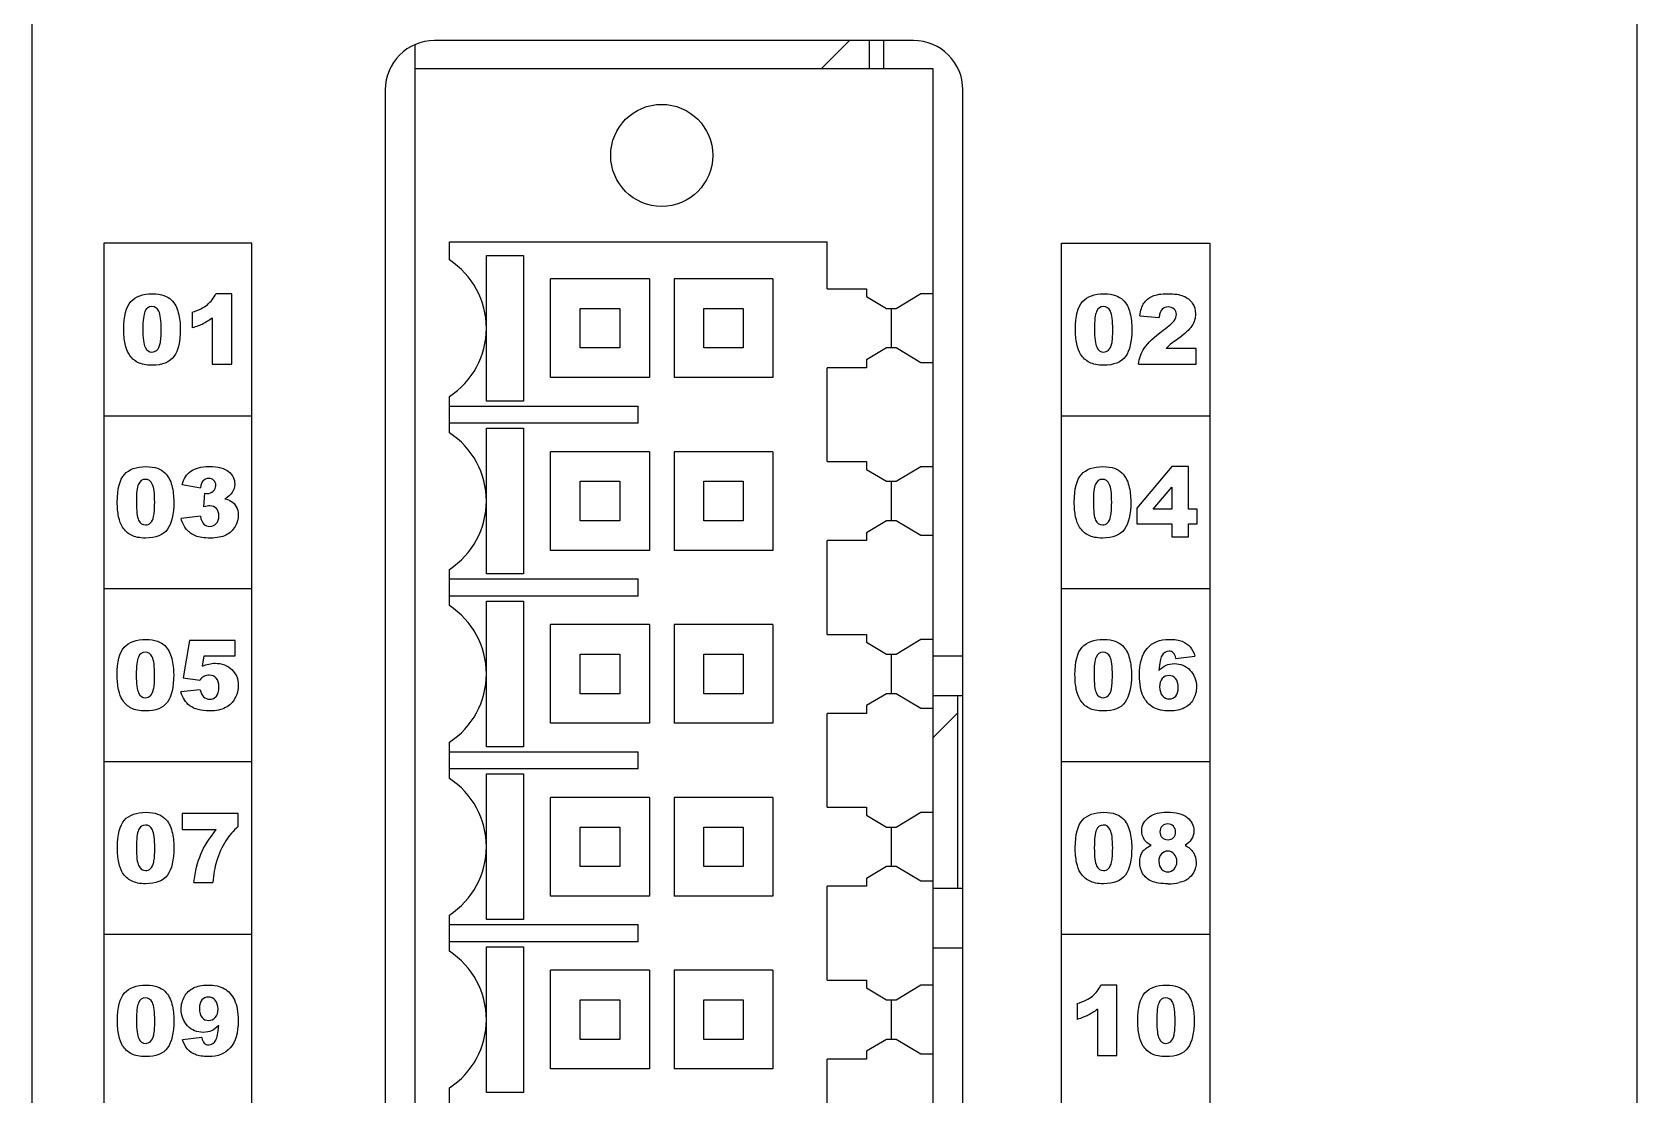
# Model space of a CAD drawing. Header units: millimetres. Extents: x 108 to 140, y 34 to 164.
# Drawn here: x 107.98 to 140.48, y 99.16 to 120.68 of the extents above; entities that cross this region are included whole.
import ezdxf

# ---------------------------------------------------------------- set-up
doc = ezdxf.new("R2010")
doc.units = ezdxf.units.MM
doc.header["$LTSCALE"] = 16.335
doc.layers.get('0').update_dxf_attribs({"linetype": 'CONTINUOUS'})

msp = doc.modelspace()

# ---------------------------------------------------------------- linework, layer by layer
at = {"linetype": 'Continuous'}
for p, q in [((107.976, 40.163), (107.976, 125.963)), ((140.476, 125.963), (140.476, 40.163)), ((115.726, 120.429), (115.726, 119.938)), ((125.826, 120.513), (116.126, 120.513)), ((123.956, 119.938), (124.531, 120.513)), ((124.926, 120.513), (124.926, 119.938)), ((125.226, 119.938), (125.226, 120.513)), ((115.726, 119.938), (115.726, 49.938)), ((126.226, 119.938), (115.726, 119.938)), ((126.226, 49.938), (126.226, 119.938)), ((115.126, 119.513), (115.126, 50.313)), ((126.826, 50.313), (126.826, 119.513)), ((109.426, 116.413), (109.426, 53.413)), ((112.426, 116.413), (109.426, 116.413)), ((112.426, 53.413), (112.426, 116.413)), ((116.426, 116.071), (116.426, 116.438)), ((116.426, 116.438), (124.076, 116.438)), ((124.076, 115.488), (124.076, 116.438)), ((128.826, 53.413), (128.826, 116.413)), ((128.826, 116.413), (131.826, 116.413)), ((131.826, 116.413), (131.826, 53.413)), ((117.176, 114.692), (117.176, 116.163)), ((117.176, 116.163), (117.927, 116.163)), ((117.927, 116.163), (117.927, 113.213)), ((112.019, 115.387), (111.697, 115.387)), ((112.019, 113.963), (112.019, 115.387)), ((118.476, 113.688), (118.476, 115.688)), ((120.476, 115.688), (118.476, 115.688)), ((120.476, 115.688), (120.476, 113.688)), ((120.976, 115.688), (120.976, 113.688)), ((122.976, 115.688), (120.976, 115.688)), ((122.976, 115.688), (122.976, 113.688)), ((124.076, 115.488), (124.876, 115.488)), ((124.876, 115.488), (124.876, 115.33)), ((125.476, 115.088), (125.976, 115.389)), ((125.976, 115.389), (126.226, 115.389)), ((119.076, 114.288), (119.076, 115.088)), ((119.076, 115.088), (119.876, 115.088)), ((119.876, 115.088), (119.876, 114.288)), ((121.576, 114.288), (121.576, 115.088)), ((121.576, 115.088), (122.376, 115.088)), ((122.376, 115.088), (122.376, 114.288)), ((124.876, 115.33), (125.278, 115.088)), ((125.278, 115.088), (125.476, 115.088)), ((125.376, 115.088), (125.376, 114.288)), ((111.216, 115.012), (111.216, 114.693)), ((111.625, 114.896), (111.625, 113.963)), ((130.409, 114.94), (130.798, 114.908)), ((117.176, 113.213), (117.176, 114.684)), ((131.19, 114.479), (131.032, 114.365)), ((119.876, 114.288), (119.076, 114.288)), ((122.376, 114.288), (121.576, 114.288)), ((125.278, 114.288), (124.876, 114.046)), ((125.476, 114.288), (125.278, 114.288)), ((125.976, 113.988), (125.476, 114.288)), ((131.032, 114.365), (130.94, 114.28)), ((131.547, 114.28), (130.94, 114.28)), ((131.547, 113.963), (131.547, 114.28)), ((111.625, 113.963), (112.019, 113.963)), ((124.076, 111.988), (124.076, 113.888)), ((124.876, 113.888), (124.076, 113.888)), ((124.876, 114.046), (124.876, 113.888)), ((126.226, 113.988), (125.976, 113.988)), ((130.38, 113.963), (131.547, 113.963)), ((120.476, 113.688), (118.476, 113.688)), ((122.976, 113.688), (120.976, 113.688)), ((116.426, 112.571), (116.426, 113.305)), ((116.426, 113.113), (120.251, 113.113)), ((117.927, 113.213), (117.176, 113.213)), ((120.251, 112.763), (120.251, 113.113)), ((109.426, 112.913), (112.426, 112.913)), ((128.826, 112.913), (131.826, 112.913)), ((120.251, 112.763), (116.426, 112.763)), ((117.176, 111.192), (117.176, 112.663)), ((117.176, 112.663), (117.927, 112.663)), ((117.927, 112.663), (117.927, 109.713)), ((118.476, 110.188), (118.476, 112.188)), ((120.476, 112.188), (118.476, 112.188)), ((120.476, 112.188), (120.476, 110.188)), ((120.976, 112.188), (120.976, 110.188)), ((122.976, 112.188), (120.976, 112.188)), ((122.976, 112.188), (122.976, 110.188)), ((124.076, 111.988), (124.876, 111.988)), ((124.876, 111.988), (124.876, 111.83)), ((124.876, 111.83), (125.278, 111.588)), ((125.476, 111.588), (125.976, 111.889)), ((125.976, 111.889), (126.226, 111.889)), ((131.055, 111.887), (130.346, 111.045)), ((131.394, 111.887), (131.055, 111.887)), ((131.394, 111.026), (131.394, 111.887)), ((111.015, 111.524), (111.383, 111.458)), ((119.076, 110.788), (119.076, 111.588)), ((119.076, 111.588), (119.876, 111.588)), ((119.876, 111.588), (119.876, 110.788)), ((121.576, 110.788), (121.576, 111.588)), ((121.576, 111.588), (122.376, 111.588)), ((122.376, 111.588), (122.376, 110.788)), ((125.278, 111.588), (125.476, 111.588)), ((125.376, 111.588), (125.376, 110.788)), ((111.467, 111.345), (111.447, 111.068)), ((111.467, 111.345), (111.517, 111.341)), ((117.176, 109.713), (117.176, 111.184)), ((130.679, 111.026), (131.055, 111.467)), ((131.055, 111.467), (131.055, 111.026)), ((111.383, 110.884), (110.994, 110.833)), ((130.346, 111.045), (130.346, 110.725)), ((131.055, 111.026), (130.679, 111.026)), ((131.569, 111.026), (131.394, 111.026)), ((131.569, 110.725), (131.569, 111.026)), ((119.876, 110.788), (119.076, 110.788)), ((122.376, 110.788), (121.576, 110.788)), ((125.278, 110.788), (124.876, 110.546)), ((124.876, 110.546), (124.876, 110.388)), ((125.476, 110.788), (125.278, 110.788)), ((125.976, 110.488), (125.476, 110.788)), ((130.346, 110.725), (131.055, 110.725)), ((131.055, 110.725), (131.055, 110.463)), ((131.394, 110.463), (131.394, 110.725)), ((131.394, 110.725), (131.569, 110.725)), ((120.476, 110.188), (118.476, 110.188)), ((122.976, 110.188), (120.976, 110.188)), ((124.076, 108.488), (124.076, 110.388)), ((124.876, 110.388), (124.076, 110.388)), ((126.226, 110.488), (125.976, 110.488)), ((131.055, 110.463), (131.394, 110.463)), ((116.426, 109.071), (116.426, 109.805)), ((116.426, 109.613), (120.251, 109.613)), ((117.927, 109.713), (117.176, 109.713)), ((120.251, 109.263), (120.251, 109.613)), ((112.426, 109.413), (109.426, 109.413)), ((120.251, 109.263), (116.426, 109.263)), ((131.826, 109.413), (128.826, 109.413)), ((117.176, 107.692), (117.176, 109.163)), ((117.176, 109.163), (117.927, 109.163)), ((117.927, 109.163), (117.927, 106.213)), ((118.476, 106.688), (118.476, 108.688)), ((120.476, 108.688), (118.476, 108.688)), ((120.476, 108.688), (120.476, 106.688)), ((120.976, 108.688), (120.976, 106.688)), ((122.976, 108.688), (120.976, 108.688)), ((122.976, 108.688), (122.976, 106.688)), ((111.161, 108.363), (111.038, 107.61)), ((112.085, 108.363), (111.161, 108.363)), ((112.085, 108.053), (112.085, 108.363)), ((124.076, 108.488), (124.876, 108.488)), ((124.876, 108.488), (124.876, 108.33)), ((124.876, 108.33), (125.278, 108.088)), ((125.476, 108.088), (125.976, 108.389)), ((125.976, 108.389), (126.226, 108.389)), ((111.426, 107.843), (111.459, 108.053)), ((111.459, 108.053), (112.085, 108.053)), ((119.076, 107.288), (119.076, 108.088)), ((119.076, 108.088), (119.876, 108.088)), ((119.876, 108.088), (119.876, 107.288)), ((121.576, 107.288), (121.576, 108.088)), ((121.576, 108.088), (122.376, 108.088)), ((122.376, 108.088), (122.376, 107.288)), ((125.278, 108.088), (125.476, 108.088)), ((125.376, 108.088), (125.376, 107.288)), ((126.826, 108.048), (126.226, 108.048)), ((131.139, 108), (131.526, 108.048)), ((111.038, 107.61), (111.37, 107.563)), ((117.176, 106.213), (117.176, 107.684)), ((111.381, 107.369), (110.988, 107.326)), ((119.876, 107.288), (119.076, 107.288)), ((122.376, 107.288), (121.576, 107.288)), ((125.278, 107.288), (124.876, 107.046)), ((125.476, 107.288), (125.278, 107.288)), ((125.976, 106.988), (125.476, 107.288)), ((124.876, 107.046), (124.876, 106.888)), ((126.226, 106.988), (125.976, 106.988)), ((126.226, 107.248), (126.826, 107.248)), ((126.726, 103.348), (126.726, 107.248)), ((120.476, 106.688), (118.476, 106.688)), ((122.976, 106.688), (120.976, 106.688)), ((124.076, 104.988), (124.076, 106.888)), ((124.876, 106.888), (124.076, 106.888)), ((126.226, 106.403), (126.726, 106.903)), ((116.426, 105.571), (116.426, 106.305)), ((116.426, 106.113), (120.251, 106.113)), ((117.927, 106.213), (117.176, 106.213)), ((120.251, 105.763), (120.251, 106.113)), ((109.426, 105.913), (112.426, 105.913)), ((120.251, 105.763), (116.426, 105.763)), ((117.176, 104.192), (117.176, 105.663)), ((117.176, 105.663), (117.927, 105.663)), ((117.927, 105.663), (117.927, 102.713)), ((128.826, 105.913), (131.826, 105.913)), ((118.476, 103.188), (118.476, 105.188)), ((120.476, 105.188), (118.476, 105.188)), ((120.476, 105.188), (120.476, 103.188)), ((120.976, 105.188), (120.976, 103.188)), ((122.976, 105.188), (120.976, 105.188)), ((122.976, 105.188), (122.976, 103.188)), ((124.076, 104.988), (124.876, 104.988)), ((124.876, 104.988), (124.876, 104.83)), ((111.013, 104.863), (111.013, 104.535)), ((112.149, 104.863), (111.013, 104.863)), ((112.149, 104.6), (112.149, 104.863)), ((124.876, 104.83), (125.278, 104.588)), ((125.476, 104.588), (125.976, 104.889)), ((125.976, 104.889), (126.226, 104.889)), ((111.013, 104.535), (111.705, 104.535)), ((119.076, 103.788), (119.076, 104.588)), ((119.076, 104.588), (119.876, 104.588)), ((119.876, 104.588), (119.876, 103.788)), ((121.576, 103.788), (121.576, 104.588)), ((121.576, 104.588), (122.376, 104.588)), ((122.376, 104.588), (122.376, 103.788)), ((125.278, 104.588), (125.476, 104.588)), ((125.376, 104.588), (125.376, 103.788)), ((117.176, 102.713), (117.176, 104.184)), ((119.876, 103.788), (119.076, 103.788)), ((122.376, 103.788), (121.576, 103.788)), ((125.278, 103.788), (124.876, 103.546)), ((125.476, 103.788), (125.278, 103.788)), ((125.976, 103.488), (125.476, 103.788)), ((111.249, 103.463), (111.637, 103.463)), ((124.076, 101.488), (124.076, 103.388)), ((124.876, 103.388), (124.076, 103.388)), ((124.876, 103.546), (124.876, 103.388)), ((126.226, 103.488), (125.976, 103.488)), ((120.476, 103.188), (118.476, 103.188)), ((122.976, 103.188), (120.976, 103.188)), ((126.226, 103.348), (126.826, 103.348)), ((116.426, 102.071), (116.426, 102.805)), ((117.927, 102.713), (117.176, 102.713)), ((112.426, 102.413), (109.426, 102.413)), ((116.426, 102.613), (120.251, 102.613)), ((120.251, 102.263), (120.251, 102.613)), ((131.826, 102.413), (128.826, 102.413)), ((120.251, 102.263), (116.426, 102.263)), ((117.176, 100.692), (117.176, 102.163)), ((117.176, 102.163), (117.927, 102.163)), ((117.927, 102.163), (117.927, 99.213)), ((126.226, 102.139), (126.826, 102.139)), ((118.476, 99.688), (118.476, 101.688)), ((120.476, 101.688), (118.476, 101.688)), ((120.476, 101.688), (120.476, 99.688)), ((120.976, 101.688), (120.976, 99.688)), ((122.976, 101.688), (120.976, 101.688)), ((122.976, 101.688), (122.976, 99.688)), ((124.076, 101.488), (124.876, 101.488)), ((124.876, 101.488), (124.876, 101.33)), ((119.076, 100.288), (119.076, 101.088)), ((119.076, 101.088), (119.876, 101.088)), ((119.876, 101.088), (119.876, 100.288)), ((121.576, 100.288), (121.576, 101.088)), ((121.576, 101.088), (122.376, 101.088)), ((122.376, 101.088), (122.376, 100.288)), ((124.876, 101.33), (125.278, 101.088)), ((125.278, 101.088), (125.476, 101.088)), ((125.376, 101.088), (125.376, 100.288)), ((125.476, 101.088), (125.976, 101.389)), ((125.976, 101.389), (126.226, 101.389)), ((129.943, 101.387), (129.621, 101.387)), ((129.943, 99.963), (129.943, 101.387)), ((129.141, 101.012), (129.141, 100.693)), ((129.55, 100.896), (129.55, 99.963)), ((117.176, 99.213), (117.176, 100.684)), ((111.411, 100.326), (111.024, 100.277)), ((119.876, 100.288), (119.076, 100.288)), ((122.376, 100.288), (121.576, 100.288)), ((125.278, 100.288), (124.876, 100.046)), ((125.476, 100.288), (125.278, 100.288)), ((125.976, 99.988), (125.476, 100.288)), ((124.076, 97.988), (124.076, 99.888)), ((124.876, 99.888), (124.076, 99.888)), ((124.876, 100.046), (124.876, 99.888)), ((126.226, 99.988), (125.976, 99.988)), ((129.55, 99.963), (129.943, 99.963)), ((120.476, 99.688), (118.476, 99.688)), ((122.976, 99.688), (120.976, 99.688)), ((116.426, 98.571), (116.426, 99.305)), ((117.927, 99.213), (117.176, 99.213))]:
    msp.add_line(p, q, dxfattribs=at)
msp.add_circle((120.726, 118.188), 1.033, dxfattribs=at)
for centre, radius, start, end in [((116.126, 119.513), 1, 90, 180), ((125.826, 119.513), 1, 0, 90), ((115.526, 114.688), 1.65, 303.0557, 56.9443), ((115.526, 111.188), 1.65, 303.0557, 56.9443), ((115.526, 107.688), 1.65, 303.0557, 56.9443), ((115.526, 104.188), 1.65, 303.0557, 56.9443), ((130.985, 104.51), 1.071, 270.0061, 282.0044), ((115.526, 100.688), 1.65, 303.0557, 56.9443)]:
    msp.add_arc(centre, radius, start, end, dxfattribs=at)
for points in [[(109.976, 115.227), (110.071, 115.333), (110.217, 115.387), (110.414, 115.387)], [(110.414, 115.387), (110.508, 115.387), (110.585, 115.374), (110.646, 115.351)], [(111.525, 115.165), (111.597, 115.225), (111.655, 115.299), (111.697, 115.387)], [(129.248, 115.227), (129.343, 115.333), (129.489, 115.387), (129.686, 115.387)], [(129.686, 115.387), (129.779, 115.387), (129.857, 115.374), (129.918, 115.351)], [(130.665, 115.337), (130.739, 115.37), (130.841, 115.387), (130.973, 115.387)], [(130.973, 115.387), (131.11, 115.387), (131.216, 115.371), (131.292, 115.34)], [(109.833, 114.669), (109.833, 114.934), (109.88, 115.12), (109.976, 115.227)], [(110.401, 115.128), (110.336, 115.128), (110.29, 115.095), (110.261, 115.03)], [(110.542, 115.032), (110.511, 115.096), (110.464, 115.128), (110.401, 115.128)], [(110.646, 115.351), (110.706, 115.329), (110.756, 115.298), (110.794, 115.261)], [(110.794, 115.261), (110.832, 115.224), (110.862, 115.184), (110.884, 115.143)], [(110.884, 115.143), (110.906, 115.102), (110.924, 115.055), (110.937, 115)], [(111.216, 115.012), (111.348, 115.054), (111.451, 115.105), (111.525, 115.165)], [(129.104, 114.669), (129.104, 114.934), (129.152, 115.12), (129.248, 115.227)], [(129.672, 115.128), (129.607, 115.128), (129.562, 115.095), (129.533, 115.03)], [(129.814, 115.032), (129.782, 115.096), (129.735, 115.128), (129.672, 115.128)], [(129.918, 115.351), (129.978, 115.329), (130.028, 115.298), (130.066, 115.261)], [(130.066, 115.261), (130.104, 115.224), (130.134, 115.184), (130.156, 115.143)], [(130.156, 115.143), (130.178, 115.102), (130.196, 115.055), (130.209, 115)], [(130.409, 114.94), (130.424, 115.049), (130.452, 115.135), (130.492, 115.196)], [(130.492, 115.196), (130.533, 115.257), (130.59, 115.305), (130.665, 115.337)], [(130.862, 115.073), (130.83, 115.042), (130.809, 114.987), (130.798, 114.908)], [(130.984, 115.12), (130.934, 115.12), (130.893, 115.104), (130.862, 115.073)], [(131.102, 115.075), (131.07, 115.105), (131.031, 115.12), (130.984, 115.12)], [(131.15, 114.966), (131.15, 115.008), (131.133, 115.044), (131.102, 115.075)], [(131.292, 115.34), (131.368, 115.309), (131.428, 115.261), (131.472, 115.196)], [(131.472, 115.196), (131.515, 115.131), (131.537, 115.059), (131.537, 114.979)], [(110.261, 115.03), (110.233, 114.965), (110.218, 114.844), (110.218, 114.668)], [(110.59, 114.657), (110.59, 114.843), (110.574, 114.968), (110.542, 115.032)], [(110.937, 115), (110.963, 114.895), (110.977, 114.786), (110.977, 114.674)], [(111.44, 114.778), (111.381, 114.748), (111.306, 114.719), (111.216, 114.693)], [(111.625, 114.896), (111.561, 114.847), (111.499, 114.808), (111.44, 114.778)], [(129.533, 115.03), (129.504, 114.965), (129.49, 114.844), (129.49, 114.668)], [(129.861, 114.657), (129.861, 114.843), (129.845, 114.968), (129.814, 115.032)], [(130.209, 115), (130.235, 114.895), (130.248, 114.786), (130.248, 114.674)], [(130.883, 114.648), (130.997, 114.732), (131.069, 114.797), (131.102, 114.841)], [(131.102, 114.841), (131.133, 114.885), (131.15, 114.926), (131.15, 114.966)], [(131.462, 114.735), (131.412, 114.656), (131.322, 114.571), (131.19, 114.479)], [(131.537, 114.979), (131.537, 114.893), (131.512, 114.812), (131.462, 114.735)], [(109.86, 114.372), (109.841, 114.462), (109.833, 114.56), (109.833, 114.669)], [(110.218, 114.668), (110.218, 114.489), (110.234, 114.367), (110.265, 114.302)], [(110.569, 114.377), (110.582, 114.437), (110.59, 114.53), (110.59, 114.657)], [(110.977, 114.674), (110.977, 114.419), (110.934, 114.233), (110.848, 114.116)], [(129.132, 114.372), (129.113, 114.462), (129.104, 114.56), (129.104, 114.669)], [(129.49, 114.668), (129.49, 114.489), (129.505, 114.367), (129.537, 114.302)], [(129.841, 114.377), (129.854, 114.437), (129.861, 114.53), (129.861, 114.657)], [(130.248, 114.674), (130.248, 114.419), (130.205, 114.233), (130.12, 114.116)], [(130.501, 114.288), (130.569, 114.389), (130.696, 114.509), (130.883, 114.648)], [(109.939, 114.16), (109.905, 114.212), (109.879, 114.282), (109.86, 114.372)], [(110.118, 113.995), (110.046, 114.033), (109.985, 114.088), (109.939, 114.16)], [(110.265, 114.302), (110.297, 114.237), (110.343, 114.205), (110.403, 114.205)], [(110.403, 114.205), (110.442, 114.205), (110.476, 114.218), (110.505, 114.246)], [(110.848, 114.116), (110.762, 113.997), (110.614, 113.939), (110.404, 113.939)], [(110.505, 114.246), (110.534, 114.273), (110.556, 114.317), (110.569, 114.377)], [(129.21, 114.16), (129.177, 114.212), (129.151, 114.282), (129.132, 114.372)], [(129.39, 113.995), (129.317, 114.033), (129.257, 114.088), (129.21, 114.16)], [(129.537, 114.302), (129.568, 114.237), (129.614, 114.205), (129.674, 114.205)], [(129.674, 114.205), (129.713, 114.205), (129.748, 114.218), (129.776, 114.246)], [(130.12, 114.116), (130.033, 113.997), (129.885, 113.939), (129.675, 113.939)], [(129.776, 114.246), (129.805, 114.273), (129.827, 114.317), (129.841, 114.377)], [(130.38, 113.963), (130.393, 114.078), (130.433, 114.186), (130.501, 114.288)], [(110.404, 113.939), (110.285, 113.939), (110.191, 113.958), (110.118, 113.995)], [(129.675, 113.939), (129.557, 113.939), (129.462, 113.958), (129.39, 113.995)], [(109.844, 111.727), (109.94, 111.833), (110.086, 111.887), (110.282, 111.887)], [(110.282, 111.887), (110.376, 111.887), (110.453, 111.874), (110.514, 111.851)], [(110.514, 111.851), (110.575, 111.829), (110.624, 111.798), (110.662, 111.761)], [(111.191, 111.793), (111.277, 111.855), (111.401, 111.887), (111.56, 111.887)], [(111.56, 111.887), (111.743, 111.887), (111.874, 111.853), (111.956, 111.784)], [(129.225, 111.727), (129.32, 111.833), (129.467, 111.887), (129.663, 111.887)], [(129.663, 111.887), (129.757, 111.887), (129.834, 111.874), (129.895, 111.851)], [(129.895, 111.851), (129.956, 111.829), (130.005, 111.798), (130.043, 111.761)], [(109.701, 111.169), (109.701, 111.434), (109.749, 111.62), (109.844, 111.727)], [(110.13, 111.53), (110.101, 111.465), (110.087, 111.344), (110.087, 111.168)], [(110.269, 111.628), (110.204, 111.628), (110.158, 111.595), (110.13, 111.53)], [(110.41, 111.532), (110.379, 111.596), (110.332, 111.628), (110.269, 111.628)], [(110.458, 111.157), (110.458, 111.343), (110.442, 111.468), (110.41, 111.532)], [(110.662, 111.761), (110.701, 111.724), (110.73, 111.684), (110.752, 111.643)], [(110.752, 111.643), (110.774, 111.602), (110.792, 111.555), (110.806, 111.5)], [(110.806, 111.5), (110.831, 111.395), (110.845, 111.286), (110.845, 111.174)], [(111.015, 111.524), (111.045, 111.641), (111.104, 111.73), (111.191, 111.793)], [(111.441, 111.603), (111.412, 111.576), (111.392, 111.527), (111.383, 111.458)], [(111.553, 111.645), (111.507, 111.645), (111.469, 111.631), (111.441, 111.603)], [(111.657, 111.607), (111.632, 111.632), (111.596, 111.645), (111.553, 111.645)], [(111.644, 111.389), (111.679, 111.422), (111.696, 111.46), (111.696, 111.505)], [(111.696, 111.505), (111.696, 111.547), (111.682, 111.581), (111.657, 111.607)], [(111.956, 111.784), (112.038, 111.716), (112.079, 111.631), (112.079, 111.528)], [(112.079, 111.528), (112.079, 111.467), (112.062, 111.412), (112.029, 111.364)], [(129.082, 111.169), (129.082, 111.434), (129.129, 111.62), (129.225, 111.727)], [(129.51, 111.53), (129.482, 111.465), (129.468, 111.344), (129.468, 111.168)], [(129.65, 111.628), (129.585, 111.628), (129.539, 111.595), (129.51, 111.53)], [(129.791, 111.532), (129.76, 111.596), (129.713, 111.628), (129.65, 111.628)], [(129.839, 111.157), (129.839, 111.343), (129.823, 111.468), (129.791, 111.532)], [(130.043, 111.761), (130.082, 111.724), (130.111, 111.684), (130.133, 111.643)], [(130.133, 111.643), (130.155, 111.602), (130.173, 111.555), (130.187, 111.5)], [(130.187, 111.5), (130.212, 111.395), (130.226, 111.286), (130.226, 111.174)], [(109.728, 110.872), (109.709, 110.962), (109.701, 111.06), (109.701, 111.169)], [(110.087, 111.168), (110.087, 110.989), (110.102, 110.867), (110.133, 110.802)], [(110.437, 110.877), (110.45, 110.937), (110.458, 111.03), (110.458, 111.157)], [(110.845, 111.174), (110.845, 110.919), (110.802, 110.733), (110.716, 110.616)], [(111.517, 111.341), (111.568, 111.341), (111.61, 111.357), (111.644, 111.389)], [(112.029, 111.364), (111.996, 111.314), (111.946, 111.271), (111.879, 111.235)], [(111.879, 111.235), (111.933, 111.221), (111.975, 111.205), (112.003, 111.188)], [(112.003, 111.188), (112.049, 111.159), (112.085, 111.121), (112.111, 111.074)], [(129.109, 110.872), (129.09, 110.962), (129.082, 111.06), (129.082, 111.169)], [(129.468, 111.168), (129.468, 110.989), (129.483, 110.867), (129.514, 110.802)], [(129.818, 110.877), (129.831, 110.937), (129.839, 111.03), (129.839, 111.157)], [(130.226, 111.174), (130.226, 110.919), (130.183, 110.733), (130.097, 110.616)], [(109.807, 110.66), (109.773, 110.712), (109.748, 110.782), (109.728, 110.872)], [(110.373, 110.746), (110.402, 110.773), (110.424, 110.817), (110.437, 110.877)], [(111.103, 110.615), (111.055, 110.672), (111.019, 110.745), (110.994, 110.833)], [(111.383, 110.884), (111.398, 110.806), (111.421, 110.751), (111.453, 110.721)], [(111.573, 111.09), (111.542, 111.09), (111.5, 111.083), (111.447, 111.068)], [(111.708, 111.037), (111.675, 111.072), (111.63, 111.09), (111.573, 111.09)], [(111.706, 110.733), (111.741, 110.771), (111.759, 110.822), (111.759, 110.886)], [(111.759, 110.886), (111.759, 110.951), (111.742, 111.001), (111.708, 111.037)], [(112.15, 110.907), (112.15, 110.825), (112.128, 110.747), (112.086, 110.672)], [(112.111, 111.074), (112.137, 111.027), (112.15, 110.972), (112.15, 110.907)], [(129.188, 110.66), (129.154, 110.712), (129.128, 110.782), (129.109, 110.872)], [(129.754, 110.746), (129.783, 110.773), (129.805, 110.817), (129.818, 110.877)], [(109.986, 110.495), (109.914, 110.533), (109.854, 110.588), (109.807, 110.66)], [(110.133, 110.802), (110.165, 110.737), (110.211, 110.705), (110.271, 110.705)], [(110.271, 110.705), (110.31, 110.705), (110.344, 110.718), (110.373, 110.746)], [(110.716, 110.616), (110.63, 110.497), (110.482, 110.439), (110.272, 110.439)], [(111.284, 110.484), (111.211, 110.514), (111.15, 110.558), (111.103, 110.615)], [(111.453, 110.721), (111.486, 110.69), (111.527, 110.676), (111.576, 110.676)], [(111.576, 110.676), (111.628, 110.676), (111.672, 110.695), (111.706, 110.733)], [(112.086, 110.672), (112.043, 110.598), (111.982, 110.539), (111.902, 110.5)], [(129.367, 110.495), (129.295, 110.533), (129.234, 110.588), (129.188, 110.66)], [(129.514, 110.802), (129.546, 110.737), (129.592, 110.705), (129.652, 110.705)], [(129.652, 110.705), (129.691, 110.705), (129.725, 110.718), (129.754, 110.746)], [(130.097, 110.616), (130.011, 110.497), (129.863, 110.439), (129.653, 110.439)], [(110.272, 110.439), (110.153, 110.439), (110.059, 110.458), (109.986, 110.495)], [(111.586, 110.439), (111.458, 110.439), (111.358, 110.454), (111.284, 110.484)], [(111.902, 110.5), (111.822, 110.46), (111.716, 110.439), (111.586, 110.439)], [(129.653, 110.439), (129.534, 110.439), (129.44, 110.458), (129.367, 110.495)], [(109.699, 107.669), (109.699, 107.934), (109.747, 108.12), (109.843, 108.227)], [(109.843, 108.227), (109.938, 108.333), (110.084, 108.387), (110.281, 108.387)], [(110.281, 108.387), (110.375, 108.387), (110.452, 108.374), (110.513, 108.351)], [(110.513, 108.351), (110.573, 108.329), (110.623, 108.298), (110.661, 108.261)], [(110.661, 108.261), (110.699, 108.224), (110.729, 108.184), (110.751, 108.143)], [(129.096, 107.669), (129.096, 107.934), (129.143, 108.12), (129.239, 108.227)], [(129.239, 108.227), (129.334, 108.333), (129.48, 108.387), (129.677, 108.387)], [(129.677, 108.387), (129.771, 108.387), (129.848, 108.374), (129.909, 108.351)], [(129.909, 108.351), (129.969, 108.329), (130.019, 108.298), (130.057, 108.261)], [(130.057, 108.261), (130.095, 108.224), (130.125, 108.184), (130.147, 108.143)], [(130.561, 108.21), (130.667, 108.328), (130.815, 108.387), (131.004, 108.387)], [(131.004, 108.387), (131.114, 108.387), (131.202, 108.374), (131.267, 108.348)], [(131.267, 108.348), (131.332, 108.322), (131.386, 108.285), (131.428, 108.235)], [(131.428, 108.235), (131.471, 108.185), (131.503, 108.122), (131.526, 108.048)], [(110.128, 108.03), (110.1, 107.965), (110.085, 107.844), (110.085, 107.668)], [(110.268, 108.128), (110.203, 108.128), (110.157, 108.095), (110.128, 108.03)], [(110.409, 108.032), (110.377, 108.096), (110.331, 108.128), (110.268, 108.128)], [(110.457, 107.657), (110.457, 107.843), (110.44, 107.968), (110.409, 108.032)], [(110.751, 108.143), (110.773, 108.102), (110.791, 108.055), (110.804, 108)], [(110.804, 108), (110.83, 107.895), (110.843, 107.786), (110.843, 107.674)], [(111.554, 107.888), (111.596, 107.898), (111.638, 107.904), (111.68, 107.904)], [(111.68, 107.904), (111.819, 107.904), (111.933, 107.861), (112.02, 107.776)], [(129.524, 108.03), (129.496, 107.965), (129.481, 107.844), (129.481, 107.668)], [(129.664, 108.128), (129.599, 108.128), (129.553, 108.095), (129.524, 108.03)], [(129.805, 108.032), (129.774, 108.096), (129.727, 108.128), (129.664, 108.128)], [(129.853, 107.657), (129.853, 107.843), (129.837, 107.968), (129.805, 108.032)], [(130.147, 108.143), (130.169, 108.102), (130.187, 108.055), (130.2, 108)], [(130.2, 108), (130.226, 107.895), (130.24, 107.786), (130.24, 107.674)], [(130.402, 107.655), (130.402, 107.907), (130.454, 108.093), (130.561, 108.21)], [(130.852, 108.053), (130.827, 108.007), (130.808, 107.908), (130.796, 107.759)], [(131, 108.148), (130.937, 108.148), (130.887, 108.116), (130.852, 108.053)], [(131.087, 108.114), (131.064, 108.137), (131.034, 108.148), (131, 108.148)], [(131.139, 108), (131.129, 108.054), (131.112, 108.092), (131.087, 108.114)], [(109.727, 107.372), (109.708, 107.462), (109.699, 107.56), (109.699, 107.669)], [(110.085, 107.668), (110.085, 107.489), (110.1, 107.367), (110.132, 107.302)], [(110.436, 107.377), (110.449, 107.437), (110.457, 107.53), (110.457, 107.657)], [(110.843, 107.674), (110.843, 107.419), (110.8, 107.233), (110.715, 107.116)], [(111.455, 107.636), (111.429, 107.622), (111.4, 107.597), (111.37, 107.563)], [(111.426, 107.843), (111.469, 107.863), (111.512, 107.878), (111.554, 107.888)], [(111.564, 107.663), (111.526, 107.663), (111.49, 107.653), (111.455, 107.636)], [(111.706, 107.604), (111.67, 107.643), (111.624, 107.663), (111.564, 107.663)], [(111.76, 107.421), (111.76, 107.504), (111.742, 107.566), (111.706, 107.604)], [(112.02, 107.776), (112.108, 107.692), (112.152, 107.585), (112.152, 107.457)], [(129.123, 107.372), (129.104, 107.462), (129.096, 107.56), (129.096, 107.669)], [(129.481, 107.668), (129.481, 107.489), (129.497, 107.367), (129.528, 107.302)], [(129.832, 107.377), (129.845, 107.437), (129.853, 107.53), (129.853, 107.657)], [(130.24, 107.674), (130.24, 107.419), (130.197, 107.233), (130.111, 107.116)], [(130.477, 107.239), (130.427, 107.344), (130.402, 107.483), (130.402, 107.655)], [(130.796, 107.759), (130.842, 107.805), (130.89, 107.84), (130.94, 107.863)], [(130.864, 107.596), (130.828, 107.556), (130.81, 107.499), (130.81, 107.424)], [(131.001, 107.656), (130.946, 107.656), (130.9, 107.636), (130.864, 107.596)], [(130.94, 107.863), (130.988, 107.886), (131.045, 107.897), (131.11, 107.897)], [(131.133, 107.594), (131.097, 107.635), (131.053, 107.656), (131.001, 107.656)], [(131.11, 107.897), (131.234, 107.897), (131.34, 107.852), (131.425, 107.763)], [(131.187, 107.414), (131.187, 107.492), (131.169, 107.552), (131.133, 107.594)], [(131.425, 107.763), (131.512, 107.674), (131.556, 107.561), (131.556, 107.424)], [(109.806, 107.16), (109.772, 107.212), (109.746, 107.282), (109.727, 107.372)], [(110.132, 107.302), (110.163, 107.237), (110.209, 107.205), (110.269, 107.205)], [(110.372, 107.246), (110.4, 107.273), (110.422, 107.317), (110.436, 107.377)], [(111.059, 107.162), (111.031, 107.206), (111.007, 107.26), (110.988, 107.326)], [(111.381, 107.369), (111.391, 107.306), (111.413, 107.257), (111.448, 107.224)], [(111.707, 107.237), (111.742, 107.278), (111.76, 107.339), (111.76, 107.421)], [(112.152, 107.457), (112.152, 107.366), (112.129, 107.279), (112.084, 107.196)], [(129.202, 107.16), (129.168, 107.212), (129.142, 107.282), (129.123, 107.372)], [(129.528, 107.302), (129.56, 107.237), (129.606, 107.205), (129.666, 107.205)], [(129.768, 107.246), (129.797, 107.273), (129.818, 107.317), (129.832, 107.377)], [(130.81, 107.424), (130.81, 107.348), (130.829, 107.289), (130.867, 107.246)], [(131.136, 107.24), (131.17, 107.278), (131.187, 107.336), (131.187, 107.414)], [(131.556, 107.424), (131.556, 107.332), (131.534, 107.248), (131.49, 107.171)], [(109.985, 106.995), (109.912, 107.033), (109.852, 107.088), (109.806, 107.16)], [(110.27, 106.939), (110.152, 106.939), (110.057, 106.958), (109.985, 106.995)], [(110.269, 107.205), (110.309, 107.205), (110.343, 107.218), (110.372, 107.246)], [(110.715, 107.116), (110.629, 106.997), (110.481, 106.939), (110.27, 106.939)], [(111.171, 107.043), (111.125, 107.078), (111.088, 107.118), (111.059, 107.162)], [(111.339, 106.965), (111.273, 106.982), (111.217, 107.009), (111.171, 107.043)], [(111.577, 106.939), (111.484, 106.939), (111.405, 106.949), (111.339, 106.965)], [(111.448, 107.224), (111.482, 107.192), (111.524, 107.176), (111.573, 107.176)], [(111.573, 107.176), (111.627, 107.176), (111.671, 107.196), (111.707, 107.237)], [(111.893, 107.005), (111.811, 106.961), (111.705, 106.939), (111.577, 106.939)], [(112.084, 107.196), (112.039, 107.112), (111.975, 107.049), (111.893, 107.005)], [(129.381, 106.995), (129.309, 107.033), (129.248, 107.088), (129.202, 107.16)], [(129.667, 106.939), (129.548, 106.939), (129.454, 106.958), (129.381, 106.995)], [(129.666, 107.205), (129.705, 107.205), (129.739, 107.218), (129.768, 107.246)], [(130.111, 107.116), (130.025, 106.997), (129.877, 106.939), (129.667, 106.939)], [(130.681, 107.011), (130.596, 107.059), (130.528, 107.134), (130.477, 107.239)], [(131.018, 106.939), (130.878, 106.939), (130.765, 106.963), (130.681, 107.011)], [(130.867, 107.246), (130.905, 107.203), (130.952, 107.182), (131.007, 107.182)], [(131.007, 107.182), (131.058, 107.182), (131.101, 107.201), (131.136, 107.24)], [(131.308, 106.998), (131.231, 106.959), (131.134, 106.939), (131.018, 106.939)], [(131.49, 107.171), (131.446, 107.095), (131.386, 107.037), (131.308, 106.998)], [(109.702, 104.169), (109.702, 104.434), (109.75, 104.62), (109.846, 104.727)], [(109.846, 104.727), (109.941, 104.833), (110.087, 104.887), (110.284, 104.887)], [(110.284, 104.887), (110.377, 104.887), (110.455, 104.874), (110.516, 104.851)], [(110.516, 104.851), (110.576, 104.829), (110.626, 104.798), (110.664, 104.761)], [(110.664, 104.761), (110.702, 104.724), (110.732, 104.684), (110.754, 104.643)], [(129.101, 104.169), (129.101, 104.434), (129.149, 104.62), (129.245, 104.727)], [(129.245, 104.727), (129.34, 104.833), (129.486, 104.887), (129.683, 104.887)], [(129.683, 104.887), (129.776, 104.887), (129.854, 104.874), (129.915, 104.851)], [(129.915, 104.851), (129.975, 104.829), (130.025, 104.798), (130.063, 104.761)], [(130.063, 104.761), (130.101, 104.724), (130.131, 104.684), (130.153, 104.643)], [(130.449, 104.513), (130.449, 104.63), (130.503, 104.726), (130.614, 104.801)], [(130.614, 104.801), (130.7, 104.858), (130.814, 104.887), (130.955, 104.887)], [(130.974, 104.65), (130.926, 104.65), (130.888, 104.635), (130.858, 104.605)], [(130.955, 104.887), (131.142, 104.887), (131.28, 104.851), (131.369, 104.78)], [(131.088, 104.604), (131.058, 104.635), (131.02, 104.65), (130.974, 104.65)], [(131.369, 104.78), (131.459, 104.708), (131.504, 104.619), (131.504, 104.511)], [(110.131, 104.53), (110.102, 104.465), (110.088, 104.344), (110.088, 104.168)], [(110.27, 104.628), (110.206, 104.628), (110.16, 104.595), (110.131, 104.53)], [(110.412, 104.532), (110.38, 104.596), (110.333, 104.628), (110.27, 104.628)], [(110.46, 104.157), (110.46, 104.343), (110.443, 104.468), (110.412, 104.532)], [(110.754, 104.643), (110.776, 104.602), (110.794, 104.555), (110.807, 104.5)], [(110.807, 104.5), (110.833, 104.395), (110.846, 104.286), (110.846, 104.174)], [(111.393, 104.038), (111.458, 104.193), (111.563, 104.358), (111.705, 104.535)], [(112.149, 104.6), (112.05, 104.511), (111.967, 104.414), (111.902, 104.311)], [(129.53, 104.53), (129.501, 104.465), (129.487, 104.344), (129.487, 104.168)], [(129.669, 104.628), (129.605, 104.628), (129.559, 104.595), (129.53, 104.53)], [(129.811, 104.532), (129.779, 104.596), (129.733, 104.628), (129.669, 104.628)], [(129.859, 104.157), (129.859, 104.343), (129.842, 104.468), (129.811, 104.532)], [(130.153, 104.643), (130.175, 104.602), (130.193, 104.555), (130.206, 104.5)], [(130.206, 104.5), (130.232, 104.395), (130.245, 104.286), (130.245, 104.174)], [(130.506, 104.324), (130.468, 104.379), (130.449, 104.442), (130.449, 104.513)], [(130.858, 104.605), (130.829, 104.576), (130.815, 104.537), (130.815, 104.491)], [(130.815, 104.491), (130.815, 104.442), (130.829, 104.403), (130.859, 104.373)], [(130.859, 104.373), (130.89, 104.344), (130.93, 104.329), (130.981, 104.329)], [(130.981, 104.329), (131.025, 104.329), (131.062, 104.344), (131.091, 104.373)], [(131.133, 104.487), (131.133, 104.535), (131.118, 104.574), (131.088, 104.604)], [(131.091, 104.373), (131.119, 104.402), (131.133, 104.44), (131.133, 104.487)], [(131.45, 104.334), (131.424, 104.293), (131.382, 104.254), (131.324, 104.216)], [(131.504, 104.511), (131.504, 104.448), (131.486, 104.388), (131.45, 104.334)], [(109.73, 103.872), (109.711, 103.962), (109.702, 104.06), (109.702, 104.169)], [(110.088, 104.168), (110.088, 103.989), (110.103, 103.867), (110.135, 103.802)], [(110.439, 103.877), (110.452, 103.937), (110.46, 104.03), (110.46, 104.157)], [(110.846, 104.174), (110.846, 103.919), (110.803, 103.733), (110.718, 103.616)], [(111.249, 103.463), (111.28, 103.691), (111.328, 103.883), (111.393, 104.038)], [(111.902, 104.311), (111.821, 104.185), (111.757, 104.045), (111.711, 103.89)], [(129.129, 103.872), (129.11, 103.962), (129.101, 104.06), (129.101, 104.169)], [(129.487, 104.168), (129.487, 103.989), (129.502, 103.867), (129.534, 103.802)], [(129.838, 103.877), (129.851, 103.937), (129.859, 104.03), (129.859, 104.157)], [(130.245, 104.174), (130.245, 103.919), (130.202, 103.733), (130.117, 103.616)], [(130.406, 103.875), (130.406, 103.957), (130.425, 104.026), (130.463, 104.083)], [(130.463, 104.083), (130.501, 104.14), (130.56, 104.184), (130.64, 104.216)], [(130.64, 104.216), (130.579, 104.248), (130.534, 104.284), (130.506, 104.324)], [(130.847, 104.043), (130.811, 104.004), (130.794, 103.953), (130.794, 103.888)], [(130.974, 104.1), (130.925, 104.1), (130.883, 104.081), (130.847, 104.043)], [(131.103, 104.041), (131.066, 104.08), (131.023, 104.1), (130.974, 104.1)], [(131.159, 103.889), (131.159, 103.95), (131.14, 104.001), (131.103, 104.041)], [(131.324, 104.216), (131.4, 104.179), (131.456, 104.131), (131.493, 104.071)], [(131.493, 104.071), (131.531, 104.011), (131.55, 103.945), (131.55, 103.873)], [(109.808, 103.66), (109.775, 103.712), (109.749, 103.782), (109.73, 103.872)], [(110.135, 103.802), (110.166, 103.737), (110.212, 103.705), (110.272, 103.705)], [(110.272, 103.705), (110.312, 103.705), (110.346, 103.718), (110.375, 103.746)], [(110.375, 103.746), (110.403, 103.773), (110.425, 103.817), (110.439, 103.877)], [(111.711, 103.89), (111.674, 103.77), (111.649, 103.627), (111.637, 103.463)], [(129.207, 103.66), (129.174, 103.712), (129.148, 103.782), (129.129, 103.872)], [(129.534, 103.802), (129.565, 103.737), (129.611, 103.705), (129.671, 103.705)], [(129.671, 103.705), (129.711, 103.705), (129.745, 103.718), (129.774, 103.746)], [(129.774, 103.746), (129.802, 103.773), (129.824, 103.817), (129.838, 103.877)], [(130.466, 103.646), (130.426, 103.714), (130.406, 103.791), (130.406, 103.875)], [(130.794, 103.888), (130.794, 103.826), (130.812, 103.775), (130.85, 103.736)], [(130.85, 103.736), (130.887, 103.697), (130.93, 103.678), (130.979, 103.678)], [(130.979, 103.678), (131.025, 103.678), (131.067, 103.697), (131.104, 103.737)], [(131.104, 103.737), (131.14, 103.777), (131.159, 103.828), (131.159, 103.889)], [(131.501, 103.676), (131.469, 103.615), (131.43, 103.568), (131.383, 103.535)], [(131.55, 103.873), (131.55, 103.802), (131.534, 103.737), (131.501, 103.676)], [(109.988, 103.495), (109.915, 103.533), (109.855, 103.588), (109.808, 103.66)], [(110.273, 103.439), (110.155, 103.439), (110.06, 103.458), (109.988, 103.495)], [(110.718, 103.616), (110.631, 103.497), (110.483, 103.439), (110.273, 103.439)], [(129.387, 103.495), (129.314, 103.533), (129.254, 103.588), (129.207, 103.66)], [(129.672, 103.439), (129.554, 103.439), (129.459, 103.458), (129.387, 103.495)], [(130.117, 103.616), (130.03, 103.497), (129.882, 103.439), (129.672, 103.439)], [(130.645, 103.492), (130.567, 103.526), (130.507, 103.578), (130.466, 103.646)], [(130.985, 103.439), (130.836, 103.439), (130.724, 103.457), (130.645, 103.492)], [(131.383, 103.535), (131.336, 103.502), (131.278, 103.477), (131.208, 103.463)], [(109.703, 100.669), (109.703, 100.934), (109.75, 101.12), (109.846, 101.227)], [(109.846, 101.227), (109.941, 101.333), (110.088, 101.387), (110.284, 101.387)], [(110.271, 101.128), (110.206, 101.128), (110.16, 101.095), (110.131, 101.03)], [(110.412, 101.032), (110.381, 101.096), (110.334, 101.128), (110.271, 101.128)], [(110.284, 101.387), (110.378, 101.387), (110.455, 101.374), (110.516, 101.351)], [(110.516, 101.351), (110.577, 101.329), (110.626, 101.298), (110.664, 101.261)], [(110.664, 101.261), (110.703, 101.224), (110.732, 101.184), (110.754, 101.143)], [(110.754, 101.143), (110.776, 101.102), (110.794, 101.055), (110.808, 101)], [(110.995, 100.901), (110.995, 100.993), (111.017, 101.078), (111.061, 101.155)], [(111.061, 101.155), (111.105, 101.231), (111.165, 101.289), (111.242, 101.328)], [(111.242, 101.328), (111.319, 101.367), (111.416, 101.387), (111.532, 101.387)], [(111.415, 101.086), (111.381, 101.047), (111.364, 100.989), (111.364, 100.911)], [(111.544, 101.144), (111.492, 101.144), (111.449, 101.124), (111.415, 101.086)], [(111.532, 101.387), (111.672, 101.387), (111.785, 101.362), (111.869, 101.314)], [(111.683, 101.079), (111.645, 101.122), (111.598, 101.144), (111.544, 101.144)], [(111.741, 100.902), (111.741, 100.977), (111.722, 101.036), (111.683, 101.079)], [(111.869, 101.314), (111.954, 101.267), (112.021, 101.19), (112.072, 101.085)], [(112.072, 101.085), (112.123, 100.98), (112.148, 100.843), (112.148, 100.671)], [(129.141, 101.012), (129.273, 101.054), (129.376, 101.105), (129.449, 101.165)], [(129.449, 101.165), (129.522, 101.225), (129.579, 101.299), (129.621, 101.387)], [(130.366, 100.669), (130.366, 100.934), (130.414, 101.12), (130.51, 101.227)], [(130.51, 101.227), (130.605, 101.333), (130.751, 101.387), (130.948, 101.387)], [(130.934, 101.128), (130.869, 101.128), (130.824, 101.095), (130.795, 101.03)], [(131.076, 101.032), (131.044, 101.096), (130.997, 101.128), (130.934, 101.128)], [(130.948, 101.387), (131.041, 101.387), (131.119, 101.374), (131.18, 101.351)], [(131.18, 101.351), (131.24, 101.329), (131.29, 101.298), (131.328, 101.261)], [(131.328, 101.261), (131.366, 101.224), (131.396, 101.184), (131.418, 101.143)], [(131.418, 101.143), (131.44, 101.102), (131.458, 101.055), (131.471, 101)], [(110.131, 101.03), (110.103, 100.965), (110.089, 100.844), (110.089, 100.668)], [(110.46, 100.657), (110.46, 100.843), (110.444, 100.968), (110.412, 101.032)], [(110.808, 101), (110.833, 100.895), (110.847, 100.786), (110.847, 100.674)], [(111.123, 100.563), (111.038, 100.652), (110.995, 100.764), (110.995, 100.901)], [(111.364, 100.911), (111.364, 100.833), (111.382, 100.773), (111.417, 100.732)], [(111.686, 100.73), (111.722, 100.77), (111.741, 100.827), (111.741, 100.902)], [(129.365, 100.778), (129.305, 100.748), (129.231, 100.719), (129.141, 100.693)], [(129.55, 100.896), (129.486, 100.847), (129.424, 100.808), (129.365, 100.778)], [(130.795, 101.03), (130.766, 100.965), (130.752, 100.844), (130.752, 100.668)], [(131.123, 100.657), (131.123, 100.843), (131.107, 100.968), (131.076, 101.032)], [(131.471, 101), (131.497, 100.895), (131.51, 100.786), (131.51, 100.674)], [(109.73, 100.372), (109.711, 100.462), (109.703, 100.56), (109.703, 100.669)], [(110.089, 100.668), (110.089, 100.489), (110.104, 100.367), (110.135, 100.302)], [(110.439, 100.377), (110.452, 100.437), (110.46, 100.53), (110.46, 100.657)], [(110.847, 100.674), (110.847, 100.419), (110.804, 100.233), (110.718, 100.116)], [(111.442, 100.429), (111.316, 100.429), (111.21, 100.473), (111.123, 100.563)], [(111.417, 100.732), (111.452, 100.69), (111.496, 100.67), (111.55, 100.67)], [(111.612, 100.462), (111.562, 100.44), (111.506, 100.429), (111.442, 100.429)], [(111.55, 100.67), (111.604, 100.67), (111.65, 100.69), (111.686, 100.73)], [(111.755, 100.568), (111.708, 100.52), (111.66, 100.484), (111.612, 100.462)], [(111.697, 100.273), (111.722, 100.318), (111.742, 100.417), (111.755, 100.568)], [(112.148, 100.671), (112.148, 100.418), (112.095, 100.232), (111.989, 100.115)], [(130.394, 100.372), (130.375, 100.462), (130.366, 100.56), (130.366, 100.669)], [(130.752, 100.668), (130.752, 100.489), (130.767, 100.367), (130.799, 100.302)], [(131.103, 100.377), (131.116, 100.437), (131.123, 100.53), (131.123, 100.657)], [(131.51, 100.674), (131.51, 100.419), (131.467, 100.233), (131.382, 100.116)], [(109.809, 100.16), (109.775, 100.212), (109.75, 100.282), (109.73, 100.372)], [(109.988, 99.995), (109.916, 100.033), (109.856, 100.088), (109.809, 100.16)], [(110.135, 100.302), (110.167, 100.237), (110.213, 100.205), (110.273, 100.205)], [(110.273, 100.205), (110.312, 100.205), (110.346, 100.218), (110.375, 100.246)], [(110.718, 100.116), (110.632, 99.997), (110.484, 99.939), (110.274, 99.939)], [(110.375, 100.246), (110.404, 100.273), (110.426, 100.317), (110.439, 100.377)], [(111.122, 100.091), (111.08, 100.141), (111.047, 100.203), (111.024, 100.277)], [(111.411, 100.326), (111.421, 100.271), (111.438, 100.233), (111.462, 100.211)], [(111.462, 100.211), (111.487, 100.188), (111.516, 100.178), (111.552, 100.178)], [(111.989, 100.115), (111.882, 99.997), (111.735, 99.939), (111.547, 99.939)], [(111.552, 100.178), (111.614, 100.178), (111.662, 100.209), (111.697, 100.273)], [(130.472, 100.16), (130.439, 100.212), (130.413, 100.282), (130.394, 100.372)], [(130.652, 99.995), (130.579, 100.033), (130.519, 100.088), (130.472, 100.16)], [(130.799, 100.302), (130.83, 100.237), (130.876, 100.205), (130.936, 100.205)], [(130.936, 100.205), (130.975, 100.205), (131.01, 100.218), (131.038, 100.246)], [(131.382, 100.116), (131.295, 99.997), (131.147, 99.939), (130.937, 99.939)], [(131.038, 100.246), (131.067, 100.273), (131.089, 100.317), (131.103, 100.377)], [(110.274, 99.939), (110.155, 99.939), (110.061, 99.958), (109.988, 99.995)], [(111.283, 99.978), (111.218, 100.003), (111.165, 100.041), (111.122, 100.091)], [(111.547, 99.939), (111.435, 99.939), (111.347, 99.953), (111.283, 99.978)], [(130.937, 99.939), (130.819, 99.939), (130.724, 99.958), (130.652, 99.995)]]:
    msp.add_open_spline(points, degree=3, dxfattribs=at)

doc.saveas('drawing.dxf')
